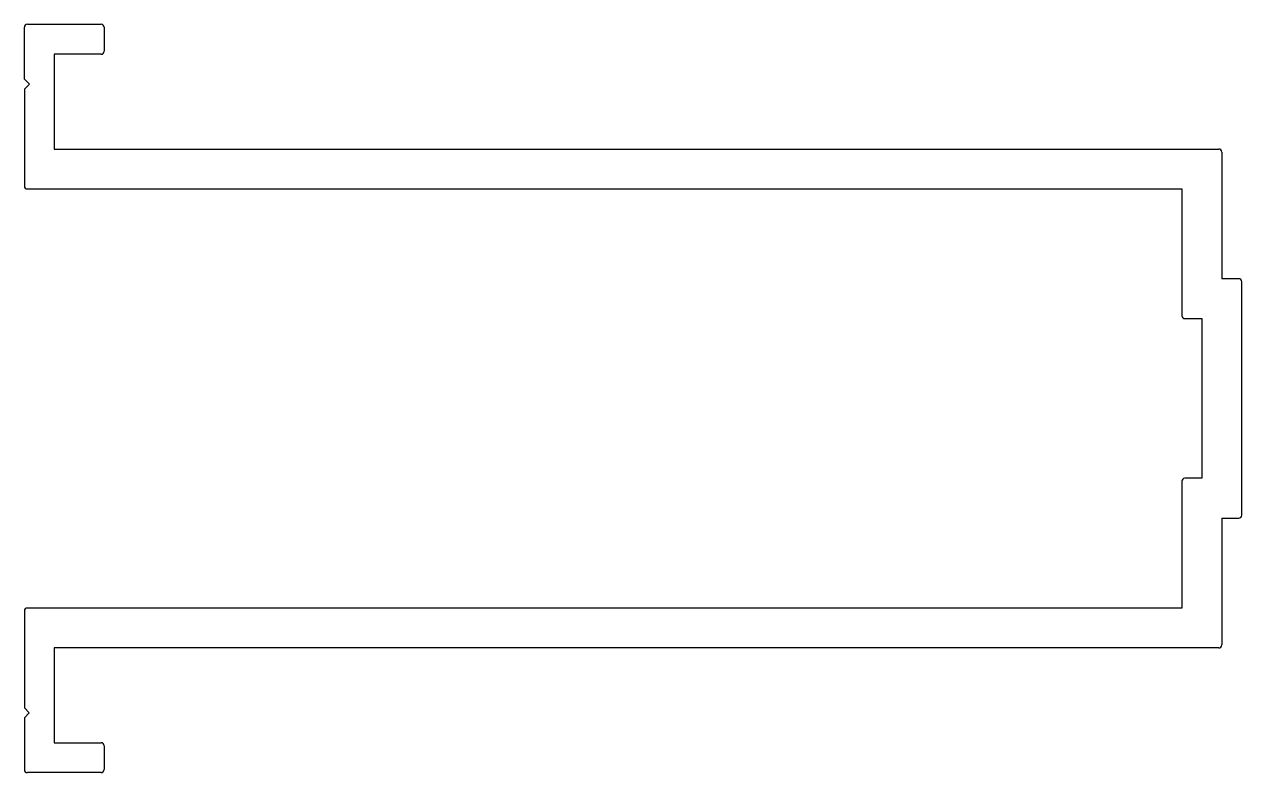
# Model space of a CAD drawing. Extents: x 2211 to 2333, y 1436 to 1511.
import ezdxf

# ---------------------------------------------------------------- set-up
doc = ezdxf.new("R2010")
doc.units = 0
doc.layers.add('HT-MAUER', color=6, linetype='CONTINUOUS')

msp = doc.modelspace()

# ---------------------------------------------------------------- linework, layer by layer
at = {"layer": 'HT-MAUER', "color": 0}
for p, q in [((2211.31, 1505.59), (2211.31, 1510.79)), ((2211.61, 1511.09), (2219.01, 1511.09)), ((2219.31, 1510.79), (2219.31, 1508.39)), ((2214.31, 1508.09), (2214.31, 1498.59)), ((2219.01, 1508.09), (2214.31, 1508.09)), ((2211.81, 1505.09), (2211.31, 1505.59)), ((2211.31, 1504.59), (2211.81, 1505.09)), ((2211.31, 1504.59), (2211.31, 1494.89)), ((2214.31, 1498.59), (2331.01, 1498.59)), ((2331.31, 1498.29), (2331.31, 1485.59)), ((2211.61, 1494.59), (2327.31, 1494.59)), ((2327.31, 1494.59), (2327.31, 1481.89)), ((2333.01, 1485.59), (2331.31, 1485.59)), ((2333.31, 1461.89), (2333.31, 1485.29)), ((2327.61, 1481.59), (2329.31, 1481.59)), ((2329.31, 1481.59), (2329.31, 1465.59)), ((2327.31, 1465.29), (2327.31, 1452.59)), ((2329.31, 1465.59), (2327.61, 1465.59)), ((2331.31, 1461.59), (2331.31, 1448.89)), ((2331.31, 1461.59), (2333.01, 1461.59)), ((2211.31, 1452.29), (2211.31, 1442.58)), ((2327.31, 1452.59), (2211.61, 1452.59)), ((2214.31, 1448.59), (2214.31, 1439.09)), ((2331.01, 1448.59), (2214.31, 1448.59)), ((2211.31, 1442.58), (2211.8, 1442.09)), ((2211.8, 1442.09), (2211.31, 1441.59)), ((2211.31, 1441.59), (2211.31, 1436.39)), ((2214.31, 1439.09), (2219.01, 1439.09)), ((2219.31, 1438.79), (2219.31, 1436.39)), ((2219.01, 1436.09), (2211.61, 1436.09))]:
    msp.add_line(p, q, dxfattribs=at)
for centre, start, end in [((2211.61, 1510.79), 90, 180), ((2219.01, 1510.79), 0, 90), ((2219.01, 1508.39), 270, 0), ((2331.01, 1498.29), 0, 90), ((2211.61, 1494.89), 180, 270), ((2333.01, 1485.29), 0, 90), ((2327.61, 1481.89), 180, 270), ((2327.61, 1465.29), 90, 180), ((2333.01, 1461.89), 270, 0), ((2211.61, 1452.29), 90, 180), ((2331.01, 1448.89), 270, 360), ((2219.01, 1438.79), 0, 90), ((2211.61, 1436.39), 180, 270), ((2219.01, 1436.39), 270, 0)]:
    msp.add_arc(centre, 0.3, start, end, dxfattribs=at)

doc.saveas('drawing.dxf')
